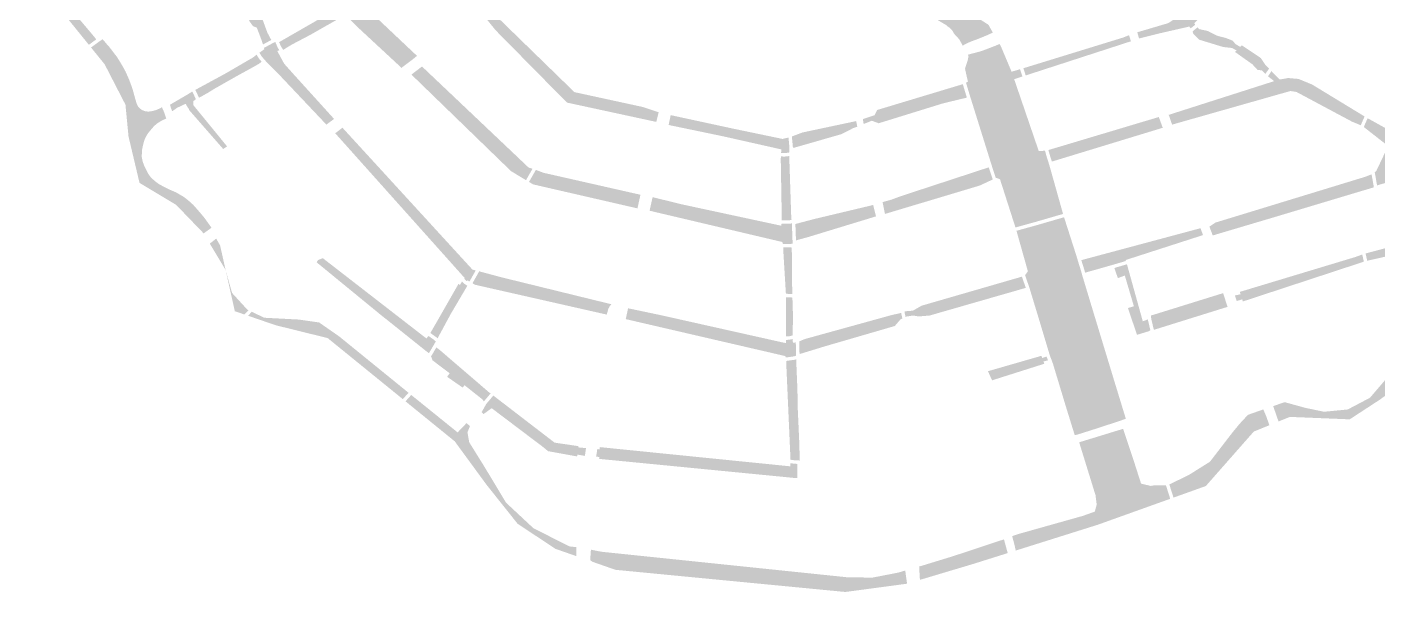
# Model space of a CAD drawing. Header units: inches. Extents: x 120082 to 125693, y 485659 to 489414.
# Drawn here: x 120223 to 122564, y 485659 to 486638 of the extents above; entities that cross this region are included whole.
import ezdxf

# ---------------------------------------------------------------- set-up
doc = ezdxf.new("R2010")
doc.units = ezdxf.units.IN
doc.header["$MEASUREMENT"] = 0

msp = doc.modelspace()

# ---------------------------------------------------------------- hatches: boundary and pattern name
for points in [[(120641.6413, 486899.273), (120627.8452, 486660.7154), (120639.7758, 486628.0641), (120646.4653, 486615.5223), (120646.4404, 486615.509), (120632.0827, 486607.6736), (120629.8413, 486614.8033), (120621.4665, 486636.7369), (120614.845, 486639.5536), (120608.2323, 486648.4789), (120607.2324, 486670.161), (120611.2497, 486731.5641), (120609.7024, 486731.0697), (120609.5858, 486738.2267), (120609.6645, 486739.2542), (120609.9217, 486742.6152), (120609.9267, 486742.6808), (120609.9277, 486742.6962), (120614.3896, 486805.1168), (120614.3952, 486805.1979), (120614.3988, 486805.2549), (120614.4023, 486805.3127), (120618.1829, 486877.5083), (120618.5947, 486881.7449), (120618.6018, 486881.8439), (120618.6054, 486881.8928), (120619.0461, 486891.1718), (120619.0827, 486891.442), (120621.722, 486891.4392), (120623.8112, 486899.511), (120624.7736, 486899.6305), (120641.6413, 486899.273)], [(120330.4445, 486607.1828), (120267.9285, 486684.4084), (120254.1701, 486800.8253), (120223.3177, 486842.2688), (120229.1815, 486844.3185), (120229.2476, 486844.3424), (120229.2925, 486844.3606), (120230.0804, 486844.6715), (120247.6038, 486851.5858), (120247.6698, 486851.6127), (120248.2923, 486851.8756), (120263.7415, 486830.2882), (120291.4126, 486748.6675), (120281.4817, 486742.8067), (120292.7299, 486704.3698), (120292.9018, 486703.7825), (120287.3037, 486700.9734), (120296.1839, 486672.6711), (120340.5644, 486620.1412), (120343.1291, 486616.4453), (120343.0925, 486616.4195), (120343.0699, 486616.4033), (120330.4445, 486607.1828)], [(121642.8089, 486759.5551), (121645.6009, 486758.4792), (121645.6222, 486758.4711), (121645.8081, 486758.408), (121645.9978, 486758.357), (121646.1607, 486758.3238), (121680.2844, 486752.3297), (121680.3139, 486752.3246), (121680.5017, 486752.2997), (121686.2802, 486751.7154), (121686.2872, 486751.7147), (121686.4832, 486751.7018), (121686.6795, 486751.7019), (121686.7908, 486751.7075), (121691.0088, 486752.0017), (121691.0935, 486752.0088), (121691.2881, 486752.0343), (121691.4806, 486752.0727), (121691.6703, 486752.1235), (121691.8562, 486752.1864), (121692.0377, 486752.2616), (121692.2137, 486752.3483), (121692.3838, 486752.4465), (121692.5471, 486752.5555), (121692.5888, 486752.5868), (121695.4095, 486754.6813), (121695.5231, 486754.7701), (121695.6708, 486754.8994), (121695.8096, 486755.0382), (121695.9392, 486755.1859), (121696.0587, 486755.3416), (121696.1315, 486755.4478), (121729.5804, 486806.5989), (121732.4181, 486805.3766), (121733.0628, 486805.0989), (121733.1922, 486805.0467), (121733.3782, 486804.9836), (121733.3995, 486804.9772), (121759.002, 486797.4116), (121747.8191, 486777.7987), (121731.619, 486756.077), (121732.3743, 486742.8199), (121750.6816, 486729.5559), (121888.8218, 486641.9831), (121896.5404, 486628.3638), (121887.4554, 486624.0963), (121882.8952, 486622.2431), (121869.0067, 486616.5991), (121860.4791, 486613.5314), (121860.4115, 486613.5065), (121860.2238, 486613.4316), (121852.5326, 486610.1785), (121852.418, 486610.1284), (121852.1244, 486609.9837), (121852.0977, 486609.9694), (121844.2787, 486605.7317), (121838.6617, 486616.2608), (121829.3098, 486626.4802), (121828.512, 486628.0967), (121828.4385, 486628.2398), (121828.3235, 486628.4432), (121826.6195, 486631.3032), (121826.5709, 486631.3831), (121826.3892, 486631.6552), (121826.19, 486631.9148), (121825.9744, 486632.1609), (121825.9716, 486632.164), (121822.8743, 486635.4672), (121822.6458, 486635.6956), (121822.3997, 486635.9115), (121822.3955, 486635.915), (121819.862, 486637.9905), (121819.6068, 486638.1861), (121819.3537, 486638.3562), (121817.2081, 486639.7045), (121815.7738, 486641.2719), (121757.38, 486675.855), (121748.1023, 486681.3496), (121678.6126, 486689.0506), (121636.8851, 486696.7318), (121621.6116, 486701.3302), (121574.7624, 486690.9098), (121552.364, 486691.4287), (121540.9247, 486705.9823), (121536.4371, 486706.3788), (121539.7327, 486721.3295), (121539.7406, 486721.3645), (121545.3202, 486745.3539), (121547.1557, 486752.8406), (121547.3133, 486753.417), (121551.9106, 486753.1522), (121617.8432, 486757.4348), (121622.8655, 486766.2462), (121624.423, 486767.6831), (121624.4391, 486767.6979), (121624.5779, 486767.8367), (121624.7075, 486767.9843), (121624.827, 486768.1399), (121624.9361, 486768.3032), (121625.0316, 486768.468), (121628.7909, 486775.4635), (121639.9195, 486796.1668), (121651.2904, 486816.1168), (121652.53, 486815.9629), (121652.5631, 486815.959), (121661.962, 486814.8978), (121663.2536, 486814.752), (121665.3099, 486814.5179), (121661.0344, 486806.9062), (121642.6443, 486774.7505), (121642.603, 486774.676), (121642.5617, 486774.5959), (121639.9448, 486769.3283), (121639.8992, 486769.2324), (121639.824, 486769.051), (121639.7609, 486768.8652), (121639.71, 486768.6755), (121639.6716, 486768.483), (121639.646, 486768.2883), (121639.633, 486768.0924), (121639.6316, 486768.0137), (121639.6087, 486764.5764), (121639.6085, 486764.4978), (121639.6093, 486764.3802), (121639.622, 486764.1842), (121639.6476, 486763.9895), (121639.6859, 486763.797), (121639.7366, 486763.6073), (121639.7997, 486763.4214), (121639.8747, 486763.24), (121639.9617, 486763.0638), (121640.0389, 486762.9287), (121640.0596, 486762.8937), (121641.3182, 486760.8057), (121641.3394, 486760.7711), (121641.4485, 486760.6078), (121641.568, 486760.452), (121641.6974, 486760.3044), (121641.8362, 486760.1655), (121641.9838, 486760.036), (121642.1395, 486759.9164), (121642.3027, 486759.8073), (121642.4727, 486759.7091), (121642.6487, 486759.6222), (121642.8089, 486759.5551)], [(122247.2737, 486642.0298), (122239.5294, 486635.7397), (122239.518, 486635.7308), (122239.4737, 486635.6919), (122236.8452, 486638.7712), (122185.2058, 486626.9525), (122149.8412, 486618.1771), (122149.7593, 486618.4068), (122146.7839, 486628.6413), (122146.7479, 486628.8421), (122200.7384, 486644.819), (122239.0198, 486670.8464), (122276.2756, 486708.7574), (122280.9422, 486713.5061), (122282.2547, 486712.8339), (122282.3347, 486712.7919), (122288.4322, 486709.5282), (122297.2004, 486704.8349), (122297.408, 486704.7301), (122303.6471, 486701.7561), (122245.2738, 486644.3787), (122247.281, 486642.0365), (122247.2737, 486642.0298)], [(120874.3461, 486568.9922), (120872.2247, 486567.1056), (120819.1595, 486616.3647), (120799.178, 486634.9129), (120776.1907, 486657.1672), (120773.0178, 486660.6099), (120772.9315, 486660.7036), (120769.705, 486665.6641), (120766.397, 486671.547), (120770.1304, 486672.4225), (120769.0637, 486678.2763), (120770.2013, 486679.3035), (120789.9374, 486690.5853), (120790.2608, 486690.7161), (120794.9996, 486692.6331), (120798.6959, 486688.1017), (120798.7104, 486688.0796), (120802.1902, 486682.7715), (120802.2303, 486682.7111), (120802.2997, 486682.6084), (120802.4191, 486682.4526), (120802.5477, 486682.306), (120804.9992, 486679.6821), (120805.662, 486678.9729), (120808.233, 486675.0967), (120808.2819, 486675.0232), (120808.3424, 486674.9336), (120808.4346, 486674.8129), (120808.4618, 486674.7777), (120812.85, 486669.2629), (120812.8781, 486669.2284), (120813.0075, 486669.0807), (120813.1385, 486668.949), (120865.7309, 486619.3176), (120881.7377, 486604.212), (120898.843, 486588.0698), (120893.921, 486583.8158), (120893.5869, 486583.5635), (120883.5381, 486575.9718), (120874.7659, 486569.3447), (120874.7052, 486569.2984), (120874.6104, 486569.2248), (120874.5194, 486569.1461), (120874.4624, 486569.0957), (120874.3461, 486568.9922)], [(120682.2878, 486607.6479), (120666.8904, 486598.3282), (120666.5649, 486598.9756), (120666.0974, 486599.9057), (120666.0632, 486599.9719), (120665.9647, 486600.1425), (120663.0498, 486604.8287), (120662.3889, 486606.4243), (120662.2196, 486606.833), (120662.198, 486606.8839), (120660.3384, 486611.1487), (120660.0786, 486611.7561), (120660.4453, 486612.0201), (120756.4925, 486667.243), (120760.6979, 486669.4432), (120760.7094, 486669.4202), (120760.7405, 486669.3633), (120764.4904, 486662.6954), (120764.5225, 486662.6392), (120764.5887, 486662.5256), (120764.6226, 486662.4738), (120768.0388, 486657.2202), (120768.109, 486657.1171), (120768.1146, 486657.1091), (120768.2341, 486656.9532), (120768.3477, 486656.8227), (120769.2793, 486655.8117), (120714.512, 486624.6265), (120714.4965, 486624.6182), (120682.4432, 486607.7359), (120682.4277, 486607.7277), (120682.3629, 486607.6908), (120682.2878, 486607.6479)], [(121313.6051, 486474.0716), (121313.4988, 486473.6358), (121313.2918, 486473.6671), (121158.6836, 486507.0812), (121037.2813, 486630.1952), (121035.3119, 486632.1925), (121019.5042, 486651.5999), (121033.5043, 486658.0776), (121034.6187, 486658.5514), (121062.1385, 486631.7714), (121171.6811, 486525.1734), (121183.692, 486522.5653), (121289.7102, 486499.5199), (121317.6788, 486490.1666), (121317.6339, 486490.0344), (121317.5697, 486489.8036), (121313.6142, 486474.1083), (121313.6051, 486474.0716)], [(122135.7978, 486613.2932), (121953.4364, 486554.0712), (121949.4621, 486566.5711), (122121.9697, 486619.6401), (122132.416, 486623.7937), (122135.776, 486613.3588), (122135.7949, 486613.3017), (122135.7978, 486613.2932)], [(122317.0832, 486608.2637), (122325.1239, 486603.6596), (122327.7635, 486606.257), (122351.9601, 486590.2524), (122360.8834, 486584.1515), (122368.0309, 486573.2), (122374.9619, 486566.0123), (122374.585, 486565.374), (122368.697, 486556.6405), (122362.534, 486562.8662), (122355.0746, 486563.75), (122346.1545, 486573.4225), (122316.0947, 486594.7624), (122318.7343, 486597.3708), (122310.9841, 486601.6392), (122295.4662, 486603.3887), (122253.9744, 486616.059), (122243.7706, 486626.2297), (122242.4603, 486630.2339), (122243.4181, 486631.1679), (122251.1258, 486637.4284), (122251.1372, 486637.4373), (122251.1498, 486637.4483), (122253.6806, 486634.3979), (122268.95, 486631.1143), (122284.7457, 486622.9872), (122300.2622, 486618.9455), (122306.3263, 486616.578), (122311.9744, 486614.3728), (122317.0832, 486608.2637)], [(120529.305, 486280.5479), (120529.305, 486280.5479), (120481.7123, 486329.866), (120418.2121, 486367.9661), (120399.1621, 486448.3996), (120393.8704, 486503.433), (120357.887, 486573.2832), (120334.2247, 486602.5131), (120346.5725, 486611.5306), (120346.7393, 486611.6449), (120354.3257, 486616.8413), (120361.0536, 486608.8377), (120361.1198, 486608.7616), (120365.8623, 486603.4902), (120372.4957, 486594.7631), (120372.5053, 486594.7505), (120377.4197, 486588.355), (120379.5087, 486585.6364), (120388.504, 486570.9299), (120394.0722, 486560.7039), (120399.7602, 486547.8931), (120405.7536, 486531.8906), (120411.2589, 486512.0287), (120411.2788, 486511.9598), (120411.2886, 486511.928), (120413.6475, 486504.4454), (120413.7007, 486504.2913), (120413.7758, 486504.1099), (120413.8626, 486503.9336), (120415.9335, 486500.0579), (120416.0314, 486499.8882), (120416.1405, 486499.7249), (120416.2599, 486499.569), (120416.3894, 486499.4215), (120416.5282, 486499.2826), (120416.5693, 486499.2448), (120421.6254, 486494.6807), (120421.7319, 486494.589), (120421.8876, 486494.4695), (120422.0509, 486494.3603), (120422.2208, 486494.2621), (120422.3969, 486494.1753), (120422.5783, 486494.1001), (120422.6236, 486494.0835), (120427.5631, 486492.3131), (120427.7037, 486492.2665), (120427.8933, 486492.2156), (120428.0859, 486492.1774), (120428.1065, 486492.174), (120432.8896, 486491.4173), (120433.0636, 486491.395), (120433.2595, 486491.382), (120433.456, 486491.382), (120433.6518, 486491.3947), (120433.8042, 486491.4137), (120441.4479, 486492.562), (120441.4901, 486492.5686), (120441.6827, 486492.6068), (120441.8723, 486492.6576), (120441.9112, 486492.6696), (120448.178, 486494.6621), (120448.325, 486494.713), (120448.5065, 486494.788), (120448.5215, 486494.7949), (120455.3207, 486497.9185), (120455.4819, 486497.9985), (120455.6519, 486498.0965), (120455.8152, 486498.2056), (120455.9533, 486498.3107), (120457.1487, 486499.2761), (120458.13, 486496.4349), (120458.1576, 486496.3582), (120458.2327, 486496.1768), (120458.2401, 486496.1605), (120458.472, 486495.6562), (120460.6002, 486491.0298), (120462.3699, 486485.7201), (120462.5313, 486485.2362), (120464.4445, 486479.5076), (120455.7425, 486475.2836), (120455.6391, 486475.2309), (120455.4709, 486475.1339), (120448.7313, 486470.9522), (120448.5671, 486470.8427), (120448.4114, 486470.7231), (120448.3193, 486470.6445), (120443.0483, 486465.9524), (120442.9928, 486465.9017), (120442.854, 486465.763), (120442.7582, 486465.6555), (120436.3022, 486458.0678), (120436.2686, 486458.0276), (120436.2479, 486458.0023), (120432.4894, 486453.3219), (120432.3903, 486453.1915), (120432.2811, 486453.0282), (120432.2265, 486452.9367), (120428.6201, 486446.653), (120428.5766, 486446.5747), (120428.4897, 486446.3985), (120428.455, 486446.3192), (120426.7162, 486442.1699), (120426.6758, 486442.0679), (120426.6126, 486441.8819), (120426.6044, 486441.8544), (120424.804, 486435.714), (120424.7614, 486435.5518), (120424.7437, 486435.4711), (120422.8323, 486426.1268), (120422.8116, 486426.015), (120422.786, 486425.8203), (120422.778, 486425.7252), (120421.979, 486413.7472), (120421.974, 486413.6465), (120421.9739, 486413.4501), (120421.9867, 486413.2542), (120422.0122, 486413.0595), (120422.0393, 486412.9167), (120423.7742, 486404.8488), (120423.7854, 486404.799), (120423.8361, 486404.6093), (120423.8874, 486404.4552), (120426.4602, 486397.3716), (120426.472, 486397.3398), (120426.5472, 486397.1584), (120426.5955, 486397.0568), (120432.7888, 486384.6404), (120432.8272, 486384.5659), (120432.9253, 486384.3958), (120433.033, 486384.2344), (120437.4317, 486378.0829), (120437.5519, 486377.9263), (120437.6813, 486377.7786), (120437.8132, 486377.6462), (120444.4109, 486371.4246), (120444.4178, 486371.4182), (120444.5654, 486371.2888), (120444.6828, 486371.1969), (120452.3063, 486365.5469), (120452.3446, 486365.519), (120452.5078, 486365.4098), (120452.6778, 486365.3116), (120452.7291, 486365.2849), (120469.3309, 486356.8125), (120469.4558, 486356.7525), (120469.4959, 486356.7346), (120481.7587, 486351.3896), (120495.1795, 486343.5164), (120502.7407, 486337.6425), (120511.4736, 486329.7353), (120521.9945, 486317.8101), (120530.55, 486307.5966), (120538.1204, 486297.0205), (120542.8908, 486290.3634), (120538.0935, 486286.778), (120537.8912, 486286.6344), (120529.305, 486280.5479)], [(120742.2951, 486469.1968), (120741.9194, 486468.9474), (120661.8506, 486553.5835), (120642.8387, 486572.4995), (120637.3059, 486578.4807), (120637.2737, 486578.5168), (120637.2618, 486578.5302), (120634.7505, 486581.335), (120634.2838, 486581.8563), (120630.1602, 486586.7055), (120627.808, 486590.4053), (120626.0036, 486593.3142), (120625.9389, 486593.4493), (120626.2543, 486593.6429), (120634.4006, 486599.5056), (120633.8129, 486601.7085), (120634.5358, 486602.1762), (120639.6818, 486604.9845), (120649.2092, 486610.1838), (120649.3454, 486610.2445), (120653.4223, 486612.0612), (120654.8253, 486608.7798), (120654.8337, 486608.7601), (120654.9824, 486608.4189), (120656.028, 486606.0209), (120656.6863, 486604.5111), (120657.6003, 486602.3048), (120657.639, 486602.2155), (120657.7258, 486602.0393), (120657.824, 486601.8689), (120660.4533, 486597.6418), (120656.8365, 486596.5234), (120668.7529, 486574.4872), (120686.0689, 486555.1509), (120755.3165, 486478.7362), (120742.2951, 486469.1968)], [(121910.945, 486603.4584), (121929.0001, 486560.5661), (121943.7087, 486564.8489), (121943.7495, 486564.7336), (121947.7019, 486552.3063), (121947.7235, 486552.2352), (121947.7278, 486552.2206), (121933.4702, 486547.6069), (121976.133, 486422.9572), (121986.8865, 486423.7692), (121987.0519, 486423.1874), (121990.0028, 486412.5829), (121990.0221, 486412.5172), (121990.0374, 486412.4679), (121993.0495, 486403.112), (121993.0792, 486403.0122), (121995.726, 486394.09), (121995.7377, 486394.0479), (121995.7424, 486394.0307), (122018.1778, 486314.127), (122010.7738, 486312.0738), (122010.7367, 486312.0632), (122010.7019, 486312.0531), (121972.602, 486300.9576), (121972.5647, 486300.947), (121972.5334, 486300.938), (121935.8635, 486290.7714), (121935.7301, 486290.7361), (121908.9515, 486374.2156), (121903.1021, 486376.5135), (121901.9175, 486376.1051), (121897.7999, 486388.4419), (121897.2913, 486389.9657), (121895.162, 486396.3455), (121895.0305, 486396.7394), (121892.1334, 486405.9388), (121892.1252, 486405.9638), (121892.1234, 486405.9697), (121858.3987, 486513.8391), (121858.3905, 486513.864), (121858.3871, 486513.8742), (121857.4035, 486516.9831), (121857.3073, 486517.2871), (121850.2837, 486540.6948), (121850.0784, 486541.4106), (121853.3606, 486543.3262), (121848.2939, 486565.7584), (121853.1358, 486580.8138), (121854.4131, 486587.4368), (121853.1149, 486590.0072), (121875.7073, 486595.9639), (121875.8828, 486596.0136), (121876.1564, 486596.1059), (121876.1928, 486596.1187), (121883.6537, 486598.8589), (121883.69, 486598.8724), (121883.72, 486598.8838), (121884.3685, 486599.1324), (121900.5462, 486605.3358), (121900.693, 486605.3948), (121908.1997, 486608.5489), (121908.3252, 486608.6037), (121908.4359, 486608.6566), (121910.945, 486603.4584)], [(120522.754, 486516.1987), (120521.2258, 486515.7187), (120520.942, 486516.1936), (120518.0305, 486522.5398), (120518.0242, 486522.5533), (120517.9919, 486522.62), (120517.9445, 486522.7162), (120514.8419, 486529.0634), (120567.6038, 486557.7114), (120615.2106, 486585.4303), (120620.9977, 486590.0001), (120622.7182, 486587.2269), (120622.735, 486587.1998), (120625.1914, 486583.3364), (120625.2082, 486583.3107), (120625.3004, 486583.1732), (120625.4199, 486583.0175), (120625.4547, 486582.9771), (120629.7192, 486577.961), (120625.6992, 486574.6063), (120613.6199, 486567.7444), (120586.0388, 486552.6087), (120586.0093, 486552.5921), (120585.9714, 486552.5705), (120585.8683, 486552.5114), (120548.7144, 486531.4167), (120548.6474, 486531.3782), (120548.5597, 486531.3272), (120548.5445, 486531.3184), (120535.9849, 486523.6144), (120522.754, 486516.1987)], [(121099.0866, 486392.4465), (121087.787, 486372.6953), (121061.8534, 486388.3218), (120889.287, 486555.5746), (120907.1259, 486569.2506), (120907.2035, 486569.3097), (120907.2693, 486569.3609), (120907.2814, 486569.3706), (120907.5747, 486569.6086), (121092.4043, 486394.4208), (121099.0866, 486392.4465)], [(122379.2525, 486561.5637), (122393.2844, 486547.0188), (122408.1909, 486549.5907), (122426.1828, 486548.0255), (122449.8355, 486538.2672), (122476.2256, 486522.2042), (122540.6077, 486483.0015), (122540.5571, 486482.9118), (122540.5262, 486482.8552), (122540.4394, 486482.6791), (122540.4267, 486482.6512), (122538.0623, 486477.2911), (122536.1358, 486473.185), (122536.1195, 486473.1496), (122536.0443, 486472.9684), (122536.0383, 486472.9522), (122534.1016, 486467.7203), (122518.8269, 486474.0452), (122422.4449, 486525.5519), (122412.0134, 486527.1116), (122207.131, 486468.9137), (122207.0069, 486469.2079), (122201.225, 486485.8123), (122383.921, 486544.2433), (122373.2117, 486552.6187), (122373.2879, 486552.7179), (122373.3373, 486552.7889), (122379.2525, 486561.5637)], [(121809.8007, 486505.6096), (121698.7955, 486471.2633), (121686.8367, 486475.6055), (121672.6974, 486469.9353), (121671.4858, 486477.8943), (121671.48, 486477.9307), (121671.4419, 486478.1231), (121671.3911, 486478.3128), (121671.3594, 486478.406), (121691.677, 486485.2977), (121696.0147, 486494.2143), (121844.5321, 486538.9841), (121851.5195, 486515.6969), (121809.8007, 486505.6096)], [(120511.1334, 486509.3144), (120511.6371, 486502.4344), (120569.8613, 486431.2393), (120563.2427, 486426.6567), (120504.5062, 486493.7609), (120503.7135, 486495.159), (120503.7135, 486495.1865), (120503.7007, 486495.3825), (120503.6752, 486495.5771), (120503.6369, 486495.7698), (120503.5861, 486495.9594), (120503.5231, 486496.1454), (120503.448, 486496.3267), (120503.3612, 486496.5028), (120503.263, 486496.6728), (120503.1541, 486496.8362), (120503.0345, 486496.992), (120502.9051, 486497.1396), (120502.7664, 486497.2784), (120502.6188, 486497.408), (120502.463, 486497.5275), (120502.3143, 486497.627), (120498.1411, 486504.9877), (120483.2022, 486497.9487), (120474.9578, 486492.0781), (120472.8644, 486497.1844), (120471.1792, 486502.6528), (120471.1334, 486502.7898), (120470.9461, 486503.3072), (120485.5606, 486511.8408), (120502.0092, 486521.4506), (120509.5604, 486526.2038), (120512.5634, 486520.0644), (120512.5698, 486520.0509), (120512.6015, 486519.984), (120515.5557, 486513.5433), (120515.6364, 486513.3807), (120515.7073, 486513.2553), (120515.8857, 486512.9569), (120511.1334, 486509.3144)], [(121443.9817, 486462.5071), (121532.2965, 486444.0936), (121542.4981, 486446.5628), (121544.2233, 486428.5397), (121544.1983, 486428.0648), (121543.811, 486420.7119), (121541.4988, 486420.261), (121540.9876, 486420.1614), (121535.9047, 486419.5801), (121529.8672, 486419.7784), (121529.7458, 486419.7941), (121529.9942, 486425.9948), (121429.9706, 486448.5046), (121334.8525, 486468.2947), (121338.395, 486485.2846), (121338.4103, 486485.3449), (121443.9817, 486462.5071)], [(121000.6534, 486216.3541), (120989.8359, 486197.1001), (120986.3647, 486199.0957), (120984.9615, 486197.6634), (120984.7497, 486197.8046), (120980.5553, 486202.0906), (120980.5293, 486202.1192), (120981.5766, 486203.1344), (120901.606, 486292.5496), (120757.279, 486453.9217), (120769.5581, 486463.3271), (120769.8451, 486463.5234), (120899.7448, 486321.7448), (120995.0148, 486217.7626), (121000.6534, 486216.3541)], [(121553.666, 486429.2949), (121550.2148, 486428.9243), (121548.4307, 486447.5618), (121548.4299, 486447.5692), (121548.424, 486447.6243), (121548.337, 486448.3676), (121566.6751, 486455.288), (121659.7212, 486475.0128), (121661.6068, 486465.7753), (121661.6905, 486465.3496), (121654.7439, 486462.8818), (121633.6106, 486452.1869), (121553.666, 486429.2949)], [(122190.8671, 486463.4305), (121998.7862, 486404.8733), (121998.7723, 486404.918), (121995.768, 486414.2496), (121992.8307, 486424.8042), (121992.8262, 486424.8202), (121992.815, 486424.8599), (122184.0502, 486482.0792), (122184.1812, 486481.7826), (122190.8671, 486463.4305)], [(122545.8063, 486479.9784), (122590.6174, 486455.1141), (122597.2959, 486455.6155), (122911.2477, 486284.7831), (122920.0377, 486279.9972), (122932.8744, 486276.3531), (122952.4371, 486281.5113), (123065.5488, 486335.159), (123066.1371, 486334.4803), (123072.4431, 486323.4068), (123077.6312, 486312.9525), (123077.6493, 486312.9162), (123077.6522, 486312.9104), (123067.6427, 486307.8251), (123005.9634, 486279.4506), (122946.8439, 486254.1312), (122908.6437, 486249.9064), (122896.6569, 486255.4253), (122867.4338, 486268.8897), (122800.3278, 486314.19), (122785.5283, 486301.9915), (122671.9852, 486266.6606), (122663.8909, 486264.288), (122626.1441, 486251.3277), (122545.1301, 486233.11), (122545.0225, 486233.3625), (122542.3058, 486245.5565), (122542.2751, 486245.7143), (122573.548, 486254.0096), (122621.5254, 486267.8924), (122657.8867, 486279.4152), (122756.273, 486312.5303), (122772.8356, 486320.3778), (122764.4644, 486331.8819), (122725.7164, 486353.198), (122656.3861, 486391.327), (122562.1603, 486363.6085), (122558.5162, 486384.4169), (122558.483, 486384.5799), (122558.4537, 486384.6954), (122558.0192, 486386.2744), (122561.1545, 486389.3036), (122581.3643, 486431.8086), (122539.4721, 486464.5428), (122539.7507, 486465.6956), (122541.6219, 486470.7506), (122543.5095, 486474.7738), (122543.5258, 486474.8092), (122543.5384, 486474.8373), (122545.8063, 486479.9784)], [(121535.9281, 486413.5753), (121536.1241, 486413.5753), (121536.32, 486413.5881), (121536.3675, 486413.5932), (121541.5566, 486414.1865), (121541.787, 486414.2128), (121541.934, 486414.2334), (121542.0203, 486414.249), (121543.8012, 486414.5963), (121547.2829, 486308.7271), (121547.2955, 486308.5339), (121547.759, 486303.7895), (121545.5561, 486303.4953), (121544.7856, 486303.3923), (121531.195, 486303.2578), (121530.935, 486303.2966), (121529.1112, 486409.2884), (121529.42, 486413.7926), (121529.5265, 486413.7857), (121535.9281, 486413.5753)], [(121285.9726, 486347.2955), (121280.9104, 486323.8067), (121100.2762, 486365.3369), (121092.9462, 486369.6302), (121092.9619, 486369.6565), (121104.6478, 486390.083), (121104.652, 486390.0902), (121104.8813, 486390.4938), (121118.104, 486385.4653), (121285.9961, 486347.424), (121285.9726, 486347.2955)], [(121873.5669, 486363.2703), (121709.6279, 486314.1847), (121705.5431, 486334.4155), (121705.5242, 486334.5022), (121705.4901, 486334.6342), (121720.9874, 486338.9942), (121737.7039, 486345.1681), (121889.3256, 486394.879), (121889.3305, 486394.8638), (121896.2104, 486374.2507), (121896.3228, 486373.8455), (121873.5669, 486363.2703)], [(122379.1484, 486307.1024), (122277.3011, 486276.8617), (122276.0396, 486280.8455), (122276.0129, 486280.9295), (122275.9523, 486281.105), (122275.9395, 486281.1383), (122272.0028, 486291.2907), (122271.7137, 486292.1175), (122282.1018, 486299.182), (122542.0325, 486378.6363), (122552.7091, 486382.7899), (122556.2656, 486362.4822), (122556.2708, 486361.8907), (122556.2863, 486360.1874), (122379.1647, 486307.107), (122379.1573, 486307.1049), (122379.1484, 486307.1024)], [(121358.097, 486330.7271), (121529.8536, 486293.7872), (121530.4692, 486297.299), (121530.545, 486297.2877), (121530.6924, 486297.2695), (121531.017, 486297.2551), (121545.0296, 486297.3938), (121545.0973, 486297.3952), (121545.293, 486297.4079), (121545.397, 486297.42), (121548.2944, 486297.807), (121548.4589, 486295.7986), (121548.4779, 486295.2888), (121549.5238, 486267.4176), (121549.5305, 486267.2994), (121549.5868, 486266.5697), (121549.8777, 486262.7977), (121547.108, 486262.3203), (121546.9662, 486262.2958), (121534.2355, 486262.1354), (121532.8502, 486262.3412), (121531.6447, 486265.6132), (121301.9086, 486319.7684), (121301.9416, 486319.9615), (121307.0501, 486343.2671), (121358.097, 486330.7271)], [(121577.718, 486274.4806), (121555.4937, 486268.3499), (121554.4529, 486296.0899), (121554.445, 486296.2226), (121554.4013, 486296.7548), (121586.9046, 486305.3287), (121689.1633, 486329.6707), (121689.1745, 486329.6251), (121694.1381, 486310.1309), (121694.1742, 486310.0011), (121694.1757, 486309.9959), (121577.718, 486274.4806)], [(122041.3154, 485931.6012), (122038.3286, 485931.2453), (122022.5359, 485982.2916), (122022.5304, 485982.3092), (122000.7026, 486054.5612), (122000.6517, 486054.7131), (122000.6394, 486054.7484), (121998.0196, 486061.9876), (121997.9033, 486062.3089), (121997.8904, 486062.3441), (121997.8732, 486062.3887), (121995.8264, 486067.5788), (121995.4475, 486068.5395), (121995.2406, 486069.0643), (121990.9792, 486083.3026), (121990.9764, 486083.3123), (121975.6537, 486134.4443), (121975.6508, 486134.4546), (121961.2075, 486181.9624), (121961.2035, 486181.9742), (121959.6016, 486187.1753), (121959.3971, 486187.8391), (121959.3632, 486187.9422), (121952.6267, 486207.2934), (121952.4181, 486208.0165), (121957.1879, 486215.0575), (121937.4624, 486284.9875), (121974.2052, 486295.1753), (121974.2426, 486295.1856), (121974.274, 486295.1946), (122012.3961, 486306.2965), (122012.4927, 486306.3233), (122019.9051, 486308.3788), (122040.9642, 486242.8222), (122040.9694, 486242.8049), (122040.9846, 486242.7576), (122044.022, 486232.5096), (122044.0273, 486232.4922), (122044.0346, 486232.4685), (122044.0839, 486232.3104), (122049.4462, 486215.1292), (122049.6377, 486214.4214), (122051.399, 486207.9166), (122051.4233, 486207.8316), (122066.7586, 486157.0912), (122089.1416, 486083.3023), (122106.3728, 486026.6303), (122106.3747, 486026.6245), (122126.9254, 485959.4299), (122117.9563, 485956.2099), (122117.848, 485956.1711), (122078.5685, 485943.2271), (122078.5327, 485943.2158), (122078.4998, 485943.205), (122042.1985, 485931.7064), (122041.3154, 485931.6012)], [(122105.1424, 486226.282), (122056.397, 486212.4178), (122055.2234, 486216.7525), (122055.2001, 486216.8331), (122055.1987, 486216.8386), (122055.1912, 486216.8623), (122049.7991, 486234.1396), (122256.3123, 486289.471), (122256.4539, 486289.1269), (122260.6021, 486277.5646), (122126.5753, 486234.3224), (122127.098, 486232.7353), (122105.3053, 486226.3295), (122105.1918, 486226.2963), (122105.1667, 486226.289), (122105.1424, 486226.282)], [(120567.3859, 486217.0431), (120539.9803, 486262.7454), (120551.0397, 486271.4952), (120557.7865, 486259.748), (120567.3859, 486217.0431)], [(121547.2794, 486256.2985), (121547.339, 486256.2999), (121547.535, 486256.3127), (121547.624, 486256.3244), (121548.264, 486251.3473), (121548.9065, 486185.3388), (121548.9643, 486175.3918), (121538.4499, 486175.9292), (121538.005, 486175.9842), (121533.4731, 486250.969), (121533.8275, 486256.1406), (121533.9336, 486256.1337), (121534.0704, 486256.1322), (121547.2794, 486256.2985)], [(120849.4375, 486149.4807), (120915.2356, 486098.4993), (120918.7412, 486102.9174), (120918.8796, 486102.8202), (120928.5285, 486095.9879), (120928.8445, 486095.7131), (120931.5698, 486093.3437), (120927.5607, 486086.4884), (120927.4091, 486086.2291), (120919.5929, 486072.9358), (120916.7087, 486075.0782), (120915.4027, 486076.1208), (120834.5662, 486140.6574), (120725.0158, 486230.4284), (120727.3646, 486234.2448), (120735.7525, 486237.5693), (120849.4375, 486149.4807)], [(122128.8415, 486226.9932), (122156.2643, 486128.4092), (122161.5957, 486130.1206), (122165.0236, 486131.427), (122169.1535, 486114.0576), (122169.2011, 486113.8814), (122169.218, 486113.8276), (122169.5174, 486112.9028), (122167.151, 486111.1904), (122146.2839, 486104.731), (122130.6189, 486151.1005), (122140.8722, 486154.3925), (122125.15, 486207.5051), (122113.1313, 486203.0121), (122107.0025, 486220.5741), (122128.8415, 486226.9932)], [(122539.3053, 486231.5037), (122329.7236, 486162.5748), (122328.5759, 486166.1874), (122319.1461, 486163.3705), (122319.0791, 486163.5522), (122315.8292, 486172.8304), (122325.7062, 486175.1524), (122324.4181, 486179.1665), (122525.1865, 486239.7736), (122536.5255, 486243.907), (122539.2254, 486231.7882), (122539.2319, 486231.7602), (122539.2826, 486231.5705), (122539.3053, 486231.5037)], [(120600.0533, 486139.9688), (120583.3125, 486145.7156), (120567.3859, 486217.0431), (120578.5455, 486177.2536), (120604.9992, 486148.4177), (120607.0187, 486147.4503), (120600.0533, 486139.9688)], [(121227.7112, 486139.9791), (121227.6693, 486139.8345), (120999.5749, 486191.4942), (120995.0485, 486194.1008), (120995.1137, 486194.2433), (121006.2696, 486214.099), (121006.681, 486214.7921), (121045.1467, 486204.466), (121235.8754, 486157.7065), (121233.3435, 486154.9357), (121233.2396, 486154.8157), (121233.1202, 486154.66), (121233.011, 486154.4967), (121232.9641, 486154.4186), (121230.6272, 486150.3957), (121230.5761, 486150.3038), (121230.4891, 486150.1276), (121230.4139, 486149.9462), (121230.3508, 486149.7604), (121230.3249, 486149.6699), (121227.7112, 486139.9791)], [(121911.4701, 486174.0017), (121786.8256, 486138.1686), (121767.9873, 486136.6486), (121758.4274, 486138.2483), (121746.9374, 486136.4786), (121745.3686, 486135.5624), (121743.4882, 486144.2757), (121743.4774, 486144.3233), (121743.4616, 486144.3882), (121743.3394, 486144.8645), (121744.9757, 486145.5824), (121758.0749, 486146.5959), (121773.0988, 486155.2514), (121910.137, 486194.914), (121946.8843, 486205.5497), (121946.8949, 486205.5137), (121946.9328, 486205.3975), (121953.6418, 486186.1254), (121911.4701, 486174.0017)], [(120981.1612, 486192.9849), (120986.1218, 486189.6795), (120957.4868, 486141.078), (120957.4505, 486141.0154), (120957.3958, 486140.9201), (120957.3888, 486140.908), (120934.5581, 486098.6974), (120932.353, 486100.6145), (120932.2885, 486100.669), (120932.1327, 486100.7885), (120932.1183, 486100.7988), (120931.853, 486100.9867), (120922.3433, 486107.7204), (120922.3351, 486107.7262), (120922.106, 486107.8871), (120970.9086, 486193.1715), (120973.3187, 486190.9964), (120976.8467, 486197.3007), (120980.6805, 486193.3832), (120980.7732, 486193.2923), (120980.9208, 486193.163), (120981.0765, 486193.0433), (120981.138, 486193.0009), (120981.1612, 486192.9849)], [(121548.7418, 486103.3837), (121542.6416, 486102.1326), (121538.4288, 486102.0899), (121538.3349, 486102.0954), (121537.9124, 486162.2695), (121538.1113, 486169.938), (121548.8289, 486169.3902), (121548.8832, 486169.3879), (121549.0795, 486169.3879), (121549.1605, 486169.3918), (121549.7283, 486159.864), (121550.2914, 486134.4132), (121549.6459, 486103.7248), (121548.7418, 486103.3837)], [(122296.6585, 486151.231), (122175.6478, 486113.4492), (122174.9638, 486115.562), (122174.956, 486115.5944), (122170.8424, 486132.8959), (122170.8275, 486133.4539), (122170.6891, 486138.6434), (122170.8595, 486138.6209), (122171.0554, 486138.6079), (122171.2518, 486138.6079), (122171.4477, 486138.6207), (122171.6424, 486138.6463), (122171.835, 486138.6845), (122171.9441, 486138.7122), (122174.5716, 486139.429), (122174.652, 486139.4523), (122174.6723, 486139.4585), (122295.3624, 486176.9773), (122297.8687, 486169.6597), (122297.8766, 486169.6368), (122301.3063, 486158.7617), (122301.3415, 486158.6562), (122303.2849, 486153.1157), (122296.7326, 486151.2527), (122296.6824, 486151.2388), (122296.6585, 486151.231)], [(120874.3798, 485993.3611), (120744.1794, 486099.1489), (120654.2209, 486121.3739), (120606.2664, 486137.8359), (120612.0494, 486144.0473), (120612.6863, 486144.7312), (120634.2539, 486134.3724), (120693.8161, 486131.2655), (120729.4476, 486126.1446), (120746.5479, 486114.2444), (120764.2995, 486101.8911), (120884.2604, 486004.4254), (120884.2361, 486004.3905), (120874.3798, 485993.3611)], [(121534.2763, 486091.1607), (121538.3388, 486090.5434), (121538.3499, 486096.0888), (121538.3862, 486096.0884), (121542.9914, 486096.1351), (121543.0584, 486096.1365), (121543.2542, 486096.1494), (121543.449, 486096.1749), (121543.5639, 486096.1961), (121549.7606, 486097.4671), (121550.1535, 486090.964), (121555.1491, 486091.7516), (121555.6727, 486070.4669), (121555.6769, 486069.5957), (121555.682, 486068.5558), (121554.0357, 486068.0093), (121551.4967, 486067.4204), (121551.2729, 486067.3685), (121540.98, 486065.9372), (121538.8007, 486065.6734), (121537.7339, 486065.8347), (121537.0547, 486067.9535), (121327.5698, 486116.4774), (121293.0878, 486124.468), (121260.5735, 486132.0059), (121260.5857, 486132.0603), (121262.2168, 486139.4707), (121262.2324, 486139.5445), (121264.5155, 486150.7168), (121264.5345, 486150.7923), (121321.775, 486138.7371), (121534.2763, 486091.1607)], [(121606.8176, 486085.2396), (121561.6518, 486071.4222), (121561.1384, 486092.2967), (121561.1381, 486092.3103), (121561.1049, 486093.4486), (121570.9336, 486097.5104), (121721.9154, 486139.2286), (121734.5767, 486141.9361), (121737.6639, 486142.8175), (121739.7098, 486133.3377), (121739.7203, 486133.2911), (121739.8174, 486132.8737), (121736.5301, 486131.5972), (121726.7388, 486120.0915), (121606.8176, 486085.2396)], [(120937.5547, 486079.196), (121023.4501, 486005.4567), (121026.395, 486003.2274), (121014.7694, 485989.4124), (121012.2739, 485992.9491), (120981.4471, 486017.3622), (120977.8852, 486013.5258), (120951.1396, 486032.0804), (120955.4598, 486038.2038), (120925.8934, 486060.5723), (120923.2884, 486067.6683), (120924.4983, 486069.4518), (120924.5628, 486069.5511), (120924.6018, 486069.6154), (120932.4328, 486082.934), (120937.5547, 486079.196)], [(121555.8552, 486062.2908), (121558.0022, 486009.019), (121558.003, 486008.9779), (121558.004, 486008.9545), (121558.6274, 485975.6456), (121558.6285, 485975.6044), (121558.6299, 485975.5671), (121559.8775, 485947.8124), (121559.8794, 485947.7762), (121561.1355, 485919.3629), (121561.1357, 485919.3526), (121561.1373, 485919.3176), (121562.0743, 485887.0308), (121558.1165, 485887.2165), (121557.9353, 485887.2259), (121552.7695, 485887.4913), (121546.4245, 485888.3951), (121546.3347, 485888.4065), (121545.9662, 485888.4478), (121545.954, 485889.4863), (121538.7538, 486052.2977), (121538.7552, 486059.6469), (121538.8532, 486059.6469), (121539.0491, 486059.6598), (121539.1164, 486059.667), (121541.7276, 486059.9831), (121541.7803, 486059.99), (121551.9327, 486061.4018), (121552.2329, 486061.4436), (121552.3076, 486061.4549), (121552.4976, 486061.4926), (121555.5283, 486062.1956), (121555.7191, 486062.2467), (121555.7941, 486062.2705), (121555.8552, 486062.2908)], [(121980.6067, 486068.428), (121982.0187, 486064.6466), (121989.5557, 486067.1401), (121989.5944, 486067.026), (121989.6115, 486066.9814), (121992.1445, 486060.5581), (121984.267, 486058.6007), (121985.7258, 486054.6744), (121895.2197, 486025.9613), (121888.064, 486041.7426), (121980.6067, 486068.428)], [(122616.0651, 486027.9679), (122566.6331, 485992.257), (122514.7747, 485958.3903), (122411.0578, 485962.6236), (122391.5478, 485954.6873), (122389.369, 485960.6346), (122382.2676, 485981.2084), (122382.2498, 485981.2639), (122401.9694, 485988.1859), (122438.0351, 485978.2453), (122470.355, 485971.5231), (122511.356, 485975.4813), (122549.8482, 485995.7571), (122575.6246, 486025.7747), (122606.7292, 486042.5055), (122628.5295, 486046.6561), (122616.1166, 486028.0477), (122616.0651, 486027.9679)], [(121174.9064, 485721.4481), (121138.9386, 485734.0231), (121073.3218, 485777.4149), (121019.3467, 485845.1484), (120964.3132, 485920.2902), (120879.042, 485989.573), (120888.8328, 486000.5288), (120888.9144, 486000.624), (120888.9295, 486000.6437), (120969.3174, 485935.7417), (120984.6055, 485951.7925), (120987.3427, 485949.615), (120990.71, 485946.9436), (120986.3683, 485935.7243), (120989.4045, 485918.6349), (121014.8259, 485877.8247), (121053.2103, 485814.0491), (121100.7687, 485769.638), (121163.357, 485738.2318), (121175.2046, 485737.0064), (121175.2022, 485736.9835), (121175.1808, 485736.6564), (121174.8193, 485725.6656), (121174.8178, 485725.3891), (121174.9064, 485721.4481)], [(121031.1698, 485999.5859), (121137.334, 485918.0189), (121178.5676, 485911.9837), (121178.294, 485909.8159), (121191.666, 485908.5407), (121189.8579, 485895.1133), (121176.6955, 485897.2424), (121176.3063, 485894.1407), (121126.1761, 485903.2078), (121115.479, 485911.8599), (121028.334, 485977.6951), (121014.108, 485967.4783), (121011.0467, 485971.0377), (121018.1441, 485983.7848), (121018.0703, 485983.9287), (121018.8936, 485984.9935), (121031.0854, 485999.4828), (121031.1091, 485999.5103), (121031.1219, 485999.5268), (121031.1698, 485999.5859)], [(122375.6152, 485948.2063), (122348.616, 485937.2236), (122265.5348, 485842.8729), (122209.3069, 485822.7278), (122208.8342, 485824.9224), (122208.8308, 485824.9383), (122208.8205, 485824.9877), (122208.7697, 485825.1775), (122208.7559, 485825.2193), (122202.4127, 485845.0961), (122202.2794, 485845.5692), (122236.1299, 485862.0712), (122241.6709, 485865.5393), (122261.1531, 485877.7385), (122272.5906, 485884.895), (122312.1694, 485936.2834), (122324.1662, 485950.7801), (122338.444, 485966.1518), (122365.037, 485975.5584), (122365.0609, 485975.4927), (122365.1268, 485975.33), (122370.2824, 485963.4637), (122375.6152, 485948.2063)], [(122203.609, 485820.6864), (122078.4709, 485775.8524), (121936.3364, 485731.1295), (121933.0195, 485744.8687), (121932.9976, 485744.9538), (121930.0521, 485755.7555), (121930.0288, 485755.8363), (121929.9817, 485755.9751), (121939.4765, 485759.3677), (122052.5158, 485791.1692), (122073.1453, 485798.5532), (122076.4696, 485810.7927), (122074.4444, 485826.8621), (122046.0808, 485918.6005), (122046.2047, 485918.6517), (122082.0482, 485929.6279), (122082.0574, 485929.6307), (122122.0933, 485941.9153), (122122.1612, 485941.9374), (122142.2242, 485881.7107), (122153.3492, 485847.0102), (122170.2106, 485843.0482), (122176.4512, 485844.1416), (122196.425, 485844.2207), (122196.6505, 485843.4198), (122196.6672, 485843.3628), (122196.6802, 485843.3207), (122202.9957, 485823.5337), (122203.0615, 485823.2281), (122203.609, 485820.6864)], [(121215.7097, 485910.2607), (121545.9442, 485876.9688), (121545.9811, 485882.3971), (121552.0574, 485881.5315), (121552.1857, 485881.516), (121552.3267, 485881.5054), (121557.8154, 485881.2234), (121557.8286, 485881.2228), (121557.949, 485881.2172), (121557.9231, 485877.4106), (121557.9395, 485856.7035), (121555.1867, 485856.622), (121214.4803, 485889.8849), (121214.6804, 485893.2437), (121209.2032, 485893.8172), (121209.2041, 485893.8427), (121211.3443, 485906.7413), (121211.3954, 485906.9513), (121215.4646, 485906.3013), (121215.7097, 485910.2607)], [(121922.3196, 485726.7191), (121862.8859, 485708.0181), (121770.2122, 485680.3251), (121768.9104, 485702.6259), (121768.9011, 485702.7444), (121768.8773, 485702.928), (121768.8115, 485703.3364), (121826.4253, 485720.9485), (121915.78, 485750.4972), (121919.0164, 485738.6759), (121919.0183, 485738.6693), (121922.3196, 485726.7191)], [(121747.9875, 485673.6838), (121641.0813, 485659.3467), (121639.7081, 485659.479), (121243.1435, 485697.6873), (121242.7641, 485697.7239), (121202.7382, 485711.7176), (121198.98, 485714.3073), (121199.1532, 485717.2721), (121199.1571, 485717.3338), (121200.2402, 485732.6219), (121218.5904, 485729.0078), (121321.5696, 485718.3127), (121646.1809, 485684.6097), (121688.4301, 485684.3134), (121732.9877, 485692.9589), (121744.8956, 485696.5232), (121745.4958, 485690.7423), (121745.5113, 485690.6181), (121747.9875, 485673.6838)]]:
    msp.add_hatch(color=256).paths.add_polyline_path(points, flags=0)

doc.saveas('drawing.dxf')
